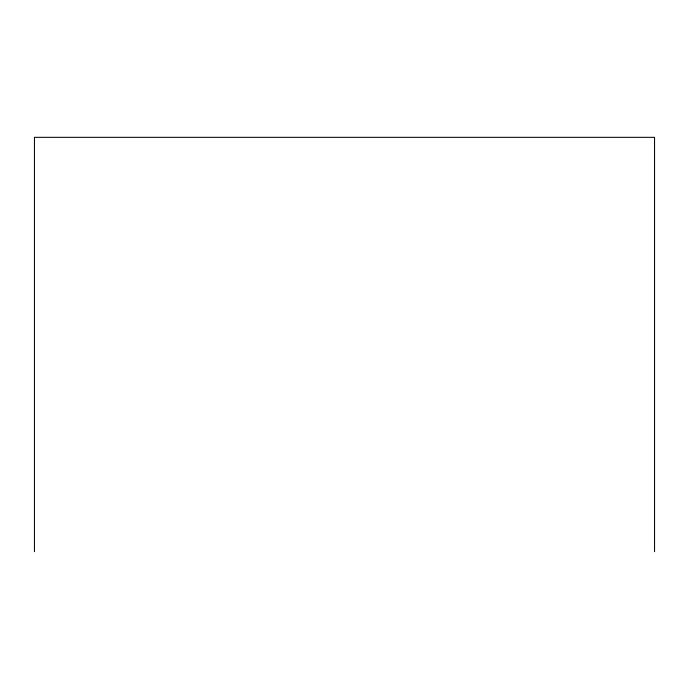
<?xml version="1.0" encoding="UTF-8"?>
<svg xmlns="http://www.w3.org/2000/svg" width="689" height="689" viewBox="0 0 689 689"><rect width="100%" height="100%" fill="white"/><g stroke="black" fill="none" stroke-linecap="round" stroke-linejoin="round"><path stroke-width="1.03" d="M654.55 551.665L654.55 137.335L34.45 137.335L34.45 551.665"/></g></svg>
